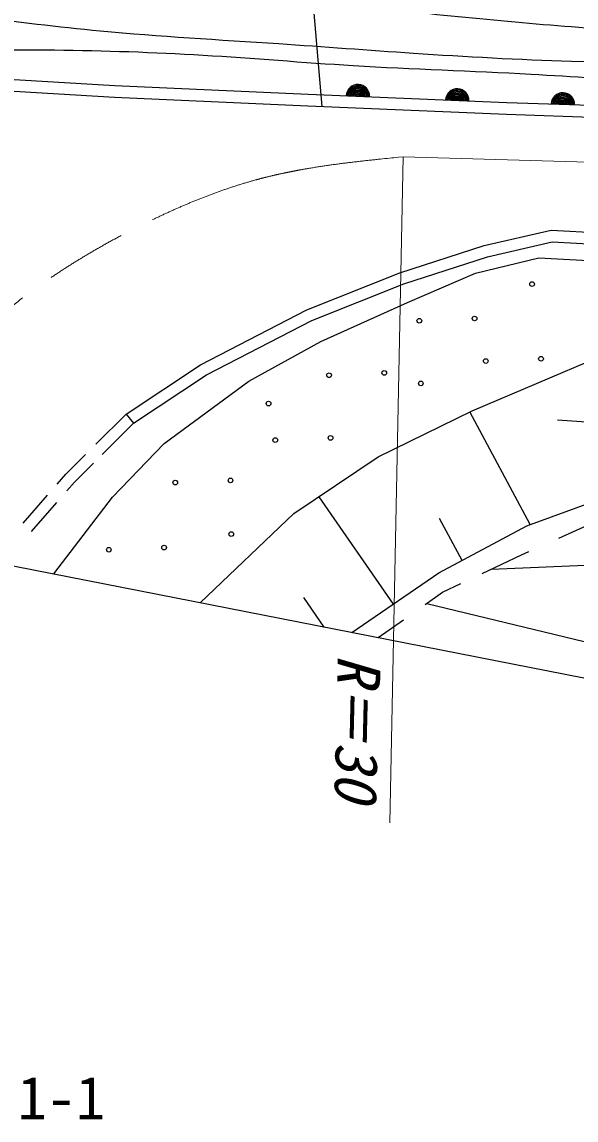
# Model space of a CAD drawing. Units: millimetres, scale not verified. Extents: x 40000 to 680000, y 20000 to 380000.
# Drawn here: x 99238 to 122914, y 275323 to 322271 of the extents above; entities that cross this region are included whole.
import ezdxf
from ezdxf.enums import TextEntityAlignment as Align

# ---------------------------------------------------------------- set-up
doc = ezdxf.new("R2010")
doc.units = ezdxf.units.MM
doc.header["$LTSCALE"] = 1000
doc.linetypes.add('CHAIN', pattern=[18.5, 12, -1.5, 3.5, -1.5])
for name, color, linetype, lineweight in [('M-BGD', 7, 'Continuous', 25), ('M-BMK', 2, 'CHAIN', 13), ('M-BMK-SRVR', 3, 'Continuous', 25), ('M-STR-HTXT', 7, 'Continuous', 13), ('M-STR-STRC', 7, 'Continuous', 25)]:
    doc.layers.add(name, color=color, linetype=linetype, lineweight=lineweight)
doc.styles.add('ＭＳ ゴシック', font='')
doc.styles.get('ＭＳ ゴシック').set_extended_font_data('MS Gothic')

msp = doc.modelspace()

# ---------------------------------------------------------------- linework, layer by layer
at = {"layer": 'M-BGD'}
for p, q in [((97931, 319864), (103213, 319548)), ((97892, 319366), (103187, 319049)), ((103213, 319548), (111474, 319187)), ((103187, 319049), (111453, 318687)), ((111474, 319187), (119961, 318826)), ((119961, 318826), (129532, 318510)), ((111453, 318687), (119943, 318326)), ((119943, 318326), (129497, 318011)), ((118995, 312718), (121851, 313374)), ((121851, 313374), (129903, 312906)), ((115390, 311548), (118995, 312718)), ((119128, 312236), (121893, 312871)), ((121893, 312871), (129868, 312407)), ((115561, 311078), (119128, 312236)), ((118623, 311527), (121327, 312192)), ((121327, 312192), (125070, 311984)), ((111411, 309956), (115390, 311548)), ((115711, 310279), (118623, 311527)), ((111619, 309501), (115561, 311078)), ((106870, 307616), (111411, 309956)), ((112009, 308615), (115711, 310279)), ((107123, 307184), (111619, 309501)), ((108932, 306910), (112009, 308615)), ((118480, 305650), (124332, 308131)), ((103687, 305509), (106870, 307616)), ((104005, 305120), (107123, 307184)), ((105313, 304248), (108932, 306910)), ((114454, 303683), (118480, 305650)), ((102396, 304218), (103687, 305509)), ((103687, 305509), (104005, 305120)), ((120961, 300781), (118379, 305600)), ((122117, 305255), (124408, 305103)), ((102666, 303781), (104005, 305120)), ((103108, 301960), (105313, 304248)), ((101112, 302934), (101952, 303775)), ((101478, 302593), (102292, 303407)), ((110849, 301249), (114454, 303683)), ((100737, 302504), (101112, 302934)), ((101156, 302224), (101478, 302593)), ((99296, 300849), (100335, 302041)), ((100604, 298670), (103108, 301960)), ((111925, 301975), (115098, 297382)), ((120811, 300726), (124192, 301970)), ((99642, 300484), (100728, 301732)), ((106849, 297443), (110849, 301249)), ((118042, 299248), (117079, 301045)), ((122182, 300206), (124033, 301045)), ((117048, 298717), (120811, 300726)), ((120588, 299483), (120900, 299624)), ((118898, 298685), (120588, 299483)), ((119296, 298871), (124107, 299085)), ((113330, 296170), (117048, 298717)), ((117207, 297888), (117995, 298259)), ((112155, 296401), (111285, 297660)), ((116466, 297363), (117207, 297888)), ((116532, 297410), (123676, 295679)), ((114465, 295947), (115546, 296712))]:
    msp.add_line(p, q, dxfattribs=at)
for centre in [(121035, 311061), (116218, 309498), (118579, 309593), (119057, 307775), (121417, 307871), (112359, 307169), (114719, 307265), (116282, 306818), (109775, 305957), (110063, 304394), (112423, 304490), (105789, 302576), (108149, 302672), (108181, 300376), (102950, 299706), (105310, 299801)]:
    msp.add_circle(centre, 100, dxfattribs=at)
for centre, radius, start, end in [((113596, 319097), 500, 357.5634, 177.5634), ((113596, 319097), 500, 357.5634, 177.5634), ((113596, 319097), 450, 357.5634, 177.5634), ((113596, 319097), 400, 357.5634, 177.5634), ((113596, 319097), 350, 357.5634, 177.5634), ((113596, 319097), 300, 357.5634, 177.5634), ((113596, 319097), 250, 357.5634, 177.5634), ((113596, 319097), 200, 357.5634, 177.5634), ((113596, 319097), 150, 357.5634, 177.5634), ((117840, 318916), 500, 357.5634, 177.5634), ((117840, 318916), 500, 357.5634, 177.5634), ((117840, 318916), 450, 357.5634, 177.5634), ((117840, 318916), 400, 357.5634, 177.5634), ((117840, 318916), 350, 357.5634, 177.5634), ((122354, 318747), 500, 358.1089, 178.1088), ((122354, 318747), 500, 358.1089, 178.1088), ((113596, 319097), 100, 357.5634, 177.5634), ((113596, 319097), 50, 357.5634, 177.5634), ((117840, 318916), 300, 357.5634, 177.5634), ((117840, 318916), 250, 357.5634, 177.5634), ((117840, 318916), 200, 357.5634, 177.5634), ((117840, 318916), 150, 357.5634, 177.5634), ((117840, 318916), 100, 357.5634, 177.5634), ((117840, 318916), 50, 357.5634, 177.5634), ((122354, 318747), 450, 358.1089, 178.1088), ((122354, 318747), 400, 358.1089, 178.1088), ((122354, 318747), 350, 358.1089, 178.1088), ((122354, 318747), 300, 358.1089, 178.1088), ((122354, 318747), 250, 358.1089, 178.1088), ((122354, 318747), 200, 358.1089, 178.1088), ((122354, 318747), 150, 358.1089, 178.1088), ((122354, 318747), 100, 358.1089, 178.1088), ((122354, 318747), 50, 358.1089, 178.1088)]:
    msp.add_arc(centre, radius, start, end, dxfattribs=at)
for points, knots in [([(61549, 334043), (64101, 333938), (66652, 333833), (69125, 333308), (70987, 332913), (72805, 332278), (74610, 331632), (77265, 330682), (79892, 329707), (82533, 328737), (85167, 327771), (87814, 326810), (90533, 326147), (93206, 325495), (95948, 325131), (98685, 324775), (102142, 324327), (105592, 323893), (109046, 323480), (112292, 323093), (115542, 322725), (118798, 322414), (122018, 322106), (125244, 321853), (128474, 321728), (131164, 321624), (133856, 321608), (136550, 321576), (138711, 321550), (140874, 321513), (143026, 321347), (146311, 321093), (149569, 320537), (152854, 320204), (155411, 319945), (157985, 319822), (160549, 319900), (163094, 319976), (165629, 320250), (168167, 320509), (170640, 320761), (173116, 321000), (175558, 321423), (178823, 321990), (182028, 322887), (185233, 323785)], [0, 0, 0, 0, 1, 1, 1, 2, 2, 2, 3, 3, 3, 4, 4, 4, 5, 5, 5, 6, 6, 6, 7, 7, 7, 8, 8, 8, 9, 9, 9, 10, 10, 10, 11, 11, 11, 12, 12, 12, 13, 13, 13, 14, 14, 14, 15, 15, 15, 15]), ([(64550, 332757), (66611, 332281), (68672, 331805), (70742, 331313), (72382, 330924), (74028, 330524), (75568, 329868), (76855, 329320), (78068, 328593), (79324, 327961), (80416, 327412), (81540, 326934), (82676, 326488), (84830, 325641), (87024, 324905), (89235, 324205), (90712, 323737), (92197, 323286), (93713, 322992), (94858, 322770), (96020, 322637), (97181, 322500), (98983, 322288), (100781, 322065), (102584, 321894), (105121, 321653), (107668, 321515), (110212, 321345), (112129, 321216), (114045, 321068), (115962, 320940), (118214, 320789), (120468, 320665), (122723, 320593), (125832, 320494), (128943, 320494), (132056, 320478), (134873, 320463), (137692, 320437), (140494, 320189), (142465, 320014), (144428, 319730), (146388, 319438), (147987, 319199), (149583, 318954), (151185, 318744), (152721, 318542), (154262, 318372), (155808, 318253), (157836, 318097), (159872, 318031), (161904, 318079), (164667, 318146), (167422, 318425), (170168, 318773), (173061, 319140), (175945, 319582), (178779, 320247), (180753, 320709), (182702, 321279), (184644, 321865), (185908, 322246), (187169, 322633), (188430, 323020)], [0, 0, 0, 0, 1, 1, 1, 2, 2, 2, 3, 3, 3, 4, 4, 4, 5, 5, 5, 6, 6, 6, 7, 7, 7, 8, 8, 8, 9, 9, 9, 10, 10, 10, 11, 11, 11, 12, 12, 12, 13, 13, 13, 14, 14, 14, 15, 15, 15, 16, 16, 16, 17, 17, 17, 18, 18, 18, 19, 19, 19, 20, 20, 20, 21, 21, 21, 21]), ([(69735, 330417), (70838, 329906), (71941, 329394), (73136, 329059), (74442, 328693), (75858, 328537), (76938, 327813), (77564, 327394), (78077, 326785), (78621, 326218), (79588, 325211), (80653, 324340), (81834, 323639), (82700, 323125), (83629, 322702), (84588, 322393), (85446, 322117), (86329, 321931), (87211, 321737), (88068, 321549), (88924, 321353), (89790, 321235), (91030, 321066), (92291, 321058), (93549, 321060), (95917, 321063), (98274, 321099), (100634, 321074), (102748, 321051), (104865, 320979), (106978, 320852), (109119, 320724), (111256, 320539), (113395, 320410), (115925, 320256), (118459, 320180), (120993, 320041), (124566, 319845), (128139, 319523), (131688, 319230), (134506, 318996), (137308, 318780), (140171, 318492), (142049, 318303), (143953, 318083), (145630, 317312), (146390, 316962), (147104, 316499), (147817, 316036)], [0, 0, 0, 0, 1, 1, 1, 2, 2, 2, 3, 3, 3, 4, 4, 4, 5, 5, 5, 6, 6, 6, 7, 7, 7, 8, 8, 8, 9, 9, 9, 10, 10, 10, 11, 11, 11, 12, 12, 12, 13, 13, 13, 14, 14, 14, 15, 15, 15, 16, 16, 16, 16])]:
    msp.add_open_spline(points, degree=3, knots=knots, dxfattribs=at)
at = {"layer": 'M-BMK'}
msp.add_line((115521, 316507), (130295, 316066), dxfattribs=at)
msp.add_open_spline([(91466, 301444), (92666, 303289), (93867, 305135), (95304, 306791), (96628, 308316), (98153, 309681), (99797, 310865), (101326, 311967), (102957, 312912), (104655, 313739), (106187, 314485), (107772, 315134), (109409, 315567), (111396, 316093), (113459, 316300), (115521, 316507)], degree=3, knots=[0, 0, 0, 0, 1, 1, 1, 2, 2, 2, 3, 3, 3, 4, 4, 4, 5, 5, 5, 5], dxfattribs=at)
at = {"layer": 'M-BMK-SRVR'}
msp.add_line((91992, 300361), (130465, 292805), dxfattribs=at)
at = {"layer": 'M-STR-HTXT'}
msp.add_line((115521, 316507), (114956, 288029), dxfattribs=at)
at = {"layer": 'M-STR-STRC'}
msp.add_line((110651, 334844), (112054, 318662), dxfattribs=at)

# ---------------------------------------------------------------- texts
at = {"layer": 'M-STR-HTXT', "style": 'ＭＳ ゴシック', "oblique": 15}
msp.add_text('R＝30', height=1833, rotation=268.644, dxfattribs=at).set_placement((112188, 295247), align=Align.BOTTOM_LEFT)
at = {"layer": 'M-STR-STRC', "style": 'ＭＳ ゴシック'}
msp.add_text('105-NO-1-1', height=1833, dxfattribs=at).set_placement((90324, 274803), align=Align.BOTTOM_LEFT)

doc.saveas('drawing.dxf')
